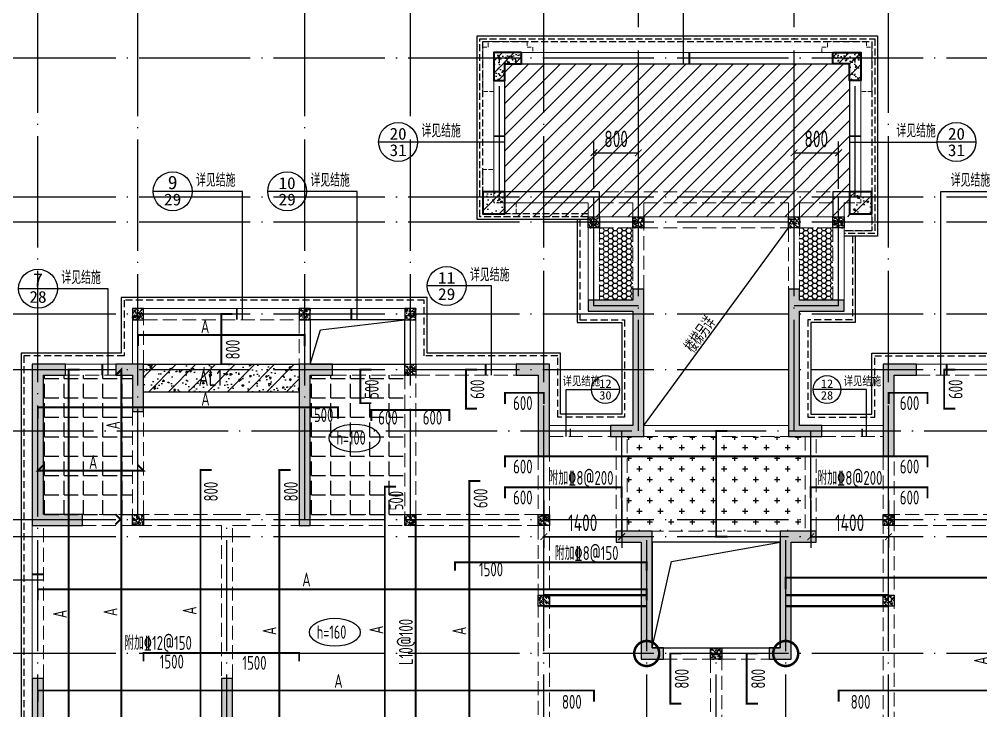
# Model space of a CAD drawing. Extents: x 826826 to 1642106, y -156213 to 399140.
# Drawn here: x 1285426 to 1302719, y 260697 to 273126 of the extents above; entities that cross this region are included whole.
import ezdxf
from ezdxf.enums import TextEntityAlignment as Align

# ---------------------------------------------------------------- set-up
doc = ezdxf.new("R2010")
doc.units = 0
doc.header["$LTSCALE"] = 1000
for name, pattern in [('__DASH', [0.35, 0.25, -0.1]), ('DASH', [0.35, 0.25, -0.1]), ('DOTE', [2.42, 2, -0.2, 0.02, -0.2]), ('HIDDEN', [0.375, 0.25, -0.125])]:
    doc.linetypes.add(name, pattern=pattern)
doc.layers.get('0').update_dxf_attribs({"linetype": 'CONTINUOUS'})
doc.layers.get('DEFPOINTS').update_dxf_attribs({"linetype": 'CONTINUOUS'})
doc.layers.add('+公共字体', color=7, linetype='CONTINUOUS', lineweight=20)
doc.layers.add('平面-看线', color=45, linetype='CONTINUOUS', lineweight=15)
for name, color, linetype in [('A-DOTE', 10, 'DOTE'), ('BEAM', 4, 'DASH'), ('DIM_IDEN', 67, 'CONTINUOUS'), ('PUB_TEXT', 2, 'CONTINUOUS'), ('ROOF', 183, 'CONTINUOUS'), ('S-B板填充', 251, 'CONTINUOUS'), ('S-B板标注', 3, 'CONTINUOUS'), ('S-B板配筋', 6, 'CONTINUOUS'), ('S-B板配筋号', 7, 'CONTINUOUS'), ('S-D洞口', 4, 'CONTINUOUS'), ('S-J基础底板标注', 3, 'CONTINUOUS'), ('S-L主梁线', 4, 'DASH'), ('S-Q墙填充', 252, 'CONTINUOUS'), ('S-Q墙实线', 6, 'CONTINUOUS'), ('S-Q墙标注', 3, 'CONTINUOUS'), ('S-Y一般标注', 3, 'CONTINUOUS'), ('S-Z柱填充', 252, 'CONTINUOUS'), ('S-Z柱实线', 6, 'CONTINUOUS'), ('S-板正筋', 2, 'CONTINUOUS'), ('S-构造柱', 212, 'CONTINUOUS'), ('TEXT', 2, 'CONTINUOUS'), ('水平筋标注', 7, 'CONTINUOUS'), ('看线', 251, 'CONTINUOUS')]:
    doc.layers.add(name, color=color, linetype=linetype)
doc.styles.add('_TCH_AXIS', font='COMPLEX', dxfattribs={"bigfont": 'GBCBIG'})
doc.styles.add('_TCH_LABEL', font='simhei.ttf')
doc.styles.add('TSSD_REIN', font='tssdeng.shx', dxfattribs={"width": 0.7, "height": 300, "bigfont": 'tssdchn.shx'})
doc.styles.add('结构文字', font='zstxt.shx', dxfattribs={"width": 0.7, "bigfont": 'zshz.shx'})
doc.dimstyles.new('STRUCK', dxfattribs={"dimtxt": 400, "dimasz": 121, "dimexe": 200, "dimexo": 150, "dimgap": 115, "dimtad": 1, "dimdec": 0, "dimdsep": 46, "dimtxsty": '结构文字', "dimblk": 'ARCHTICK', "dimcen": 400, "dimclrd": 3, "dimclre": 3, "dimclrt": 7, "dimadec": 0, "dimazin": 0, "dimtfac": 1, "dimtdec": 0, "dimtix": 1, "dimtmove": 2, "dimatfit": 3, "dimldrblk": '_DIMX', "dimfxl": 0, "dimtolj": 1, "dimtzin": 0, "dimarcsym": 0})
pattern_1 = [(0, (65678.815, -211040.24), (81.642857, 47.136514), [54.42857, -108.857143]), (120, (65678.815, -211040.24), (-81.642847, 47.136531), [54.42857, -108.857143]), (60, (65678.815, -211040.24), (1e-05, 94.273045), [-108.857143, 54.42857])]
pattern_2 = [(50, (-1460192.53, -24952.3), (358.63, -31.376), [37.5, -412.5]), (355, (-1460192.53, -24952.3), (-69.3757, 376.096), [30, -330]), (100.4514, (-1460162.64, -24954.93), (289.2547, 344.7198), [31.87, -350.571]), (46.1842, (-1460192.53, -24852.3), (533.6205, -82.7595), [56.25, -618.75]), (96.6356, (-1460148.06, -24859.2), (467.331, 487.059), [47.805, -525.856]), (351.1842, (-1460192.53, -24852.3), (467.331, 487.059), [45, -495]), (21, (-1460142.53, -24877.3), (298.4535, -201.3094), [37.5, -412.5]), (326, (-1460142.53, -24877.3), (121.6577, 362.575), [30, -330]), (71.4514, (-1460117.66, -24894.1), (420.1113, 161.2652), [31.87, -350.571]), (37.5, (-1460192.53, -24952.31), (6.0799, 166.4469), [0, -326, 0, -335, 0, -331.25]), (7.5, (-1460192.53, -24952.31), (131.5348, 197.2059), [0, -191, 0, -318.5, 0, -126.25]), (327.5, (-1460304.03, -24952.31), (266.9112, -11.27744), [0, -125, 0, -390, 0, -517.5]), (317.5, (-1460354.03, -24952.3), (291.593, 50.0525), [0, -162.5, 0, -259, 0, -367.5]), (45, (-1460192.53, -24952.3), (-176.7767, 176.7767), [])]

# ---------------------------------------------------------------- blocks, each defined once
blk = doc.blocks.new('20210801.08473688')
at = {"layer": 'A-DOTE'}
for p, q in [((4300, 3300), (4300, 19800)), ((6100, 10500), (6100, 19800)), ((9100, 10500), (9100, 19800)), ((11000, 10500), (11000, 19800)), ((13400, 3300), (13400, 19800)), ((15100, 12100), (15100, 19800)), ((17900, 12100), (17900, 19800)), ((19600, 3300), (19600, 19800)), ((54100, 18800), (3300, 18800)), ((12600, 16300), (12600, 18800)), ((19000, 16300), (19000, 18800)), ((54100, 16300), (3300, 16300)), ((14300, 14350), (14300, 16300)), ((18700, 14350), (18700, 16300)), ((54100, 15850), (3300, 15850)), ((54100, 14200), (3300, 14200)), ((15100, 14350), (14300, 14350)), ((18700, 14350), (17900, 14350)), ((54100, 13200), (3300, 13200)), ((3300, 12100), (54100, 12100)), ((14800, 10200), (14800, 12100)), ((18200, 10200), (18200, 12100)), ((54100, 10500), (3300, 10500)), ((7700, 3300), (7700, 10500)), ((54100, 10200), (3300, 10200)), ((15250, 3300), (15250, 10200)), ((17750, 3300), (17750, 10200)), ((54100, 8100), (3300, 8100)), ((16500, 3300), (16500, 8100))]:
    blk.add_line(p, q, dxfattribs=at)
blk = doc.blocks.new('20210801.20101804')
at = {"layer": 'S-B板填充', "linetype": 'ByBlock'}
h = blk.add_hatch(dxfattribs=at)
h.set_pattern_fill('HONEY', color=252, scale=17.142857, style=0)
h.set_pattern_definition(pattern_1)
edge = h.paths.add_edge_path()
edge.add_line((10000, 4150), (10003, 5450))
edge.add_line((10003, 5450), (10600, 5450))
edge.add_line((10600, 5450), (10600, 4350))
edge.add_line((10600, 4350), (10599, 4350))
edge.add_line((10599, 4350), (10599, 4150))
edge.add_line((10599, 4150), (10000, 4150))
h = blk.add_hatch(dxfattribs=at)
h.set_pattern_fill('HONEY', color=252, scale=17.142857, style=0)
h.set_pattern_definition(pattern_1)
edge = h.paths.add_edge_path()
edge.add_line((14198, 4150), (14199, 5450))
edge.add_line((14199, 5450), (13598, 5450))
edge.add_line((13598, 5450), (13598, 4350))
edge.add_line((13598, 4350), (13600, 4350))
edge.add_line((13600, 4350), (13600, 4150))
edge.add_line((13600, 4150), (14198, 4150))
at = {"layer": 'S-B板填充'}
h = blk.add_hatch(dxfattribs=at)
h.set_pattern_fill('ANGLE', color=252, scale=50, style=0)
h.set_pattern_definition([(0, (97733.95, -145443.86), (0, 349.25), [254, -95.25]), (90, (97733.95, -145443.86), (-349.25, 2e-14), [254, -95.25])])
edge = h.paths.add_edge_path()
edge.add_line((0, 300), (0, 2800))
edge.add_line((0, 2800), (1600, 2800))
edge.add_line((1600, 2800), (1600, 300))
edge.add_line((1600, 300), (0, 300))
h = blk.add_hatch(dxfattribs=at)
h.set_pattern_fill('ANGLE', color=252, scale=50, style=0)
h.set_pattern_definition([(0, (102533.95, -145443.86), (0, 349.25), [254, -95.25]), (90, (102533.95, -145443.86), (-349.25, 2e-14), [254, -95.25])])
edge = h.paths.add_edge_path()
edge.add_line((4800, 300), (4800, 2800))
edge.add_line((4800, 2800), (6500, 2800))
edge.add_line((6500, 2800), (6500, 300))
edge.add_line((6500, 300), (4900, 300))
h = blk.add_hatch(dxfattribs=at)
h.set_pattern_fill('CROSS', color=252, scale=30, style=0)
h.set_pattern_definition([(0, (97333.95, -146243.87), (190.5, 190.5), [95.25, -285.75]), (90, (97381.58, -146291.5), (-190.5, 190.5), [95.25, -285.75])])
h.paths.add_polyline_path([(10501, 1700), (13701, 1700), (13700, 0), (10500, 0)])
blk = doc.blocks.new('20210802.04393463')
at = {"layer": 'ROOF', "ltscale": 0.8}
for points in [[(10200, 12200), (8200, 12200), (8200, 15500), (15400, 15500), (15400, 11900), (14800, 11900)], [(10400, 12250), (10400, 12700), (8700, 12700), (8700, 15000), (14900, 15000), (14900, 12700), (14600, 12700), (14600, 12250)]]:
    blk.add_lwpolyline(points, dxfattribs=at)
at = {"layer": 'ROOF', "linetype": '__DASH', "ltscale": 0.5}
for points in [[(10200, 12250), (8250, 12250), (8250, 15450), (15350, 15450), (15350, 11950), (14800, 11950)], [(10200, 12300), (8300, 12300), (8300, 15400), (15300, 15400), (15300, 12000), (14800, 12000)]]:
    blk.add_lwpolyline(points, dxfattribs=at)
at = {"layer": '平面-看线', "linetype": 'DASH', "ltscale": 0.3}
for points in [[(10200, 12250), (10200, 12500), (8900, 12500), (8900, 12300), (8300, 12300), (8300, 13100), (8500, 13100), (8500, 14500), (8300, 14500), (8300, 15300), (8400, 15300), (8400, 15400), (8690, 15400), (8690, 15400), (8810, 15400), (8810, 15400), (9100, 15400), (9100, 15300), (9200, 15300), (9200, 15200), (14400, 15200), (14400, 15300), (14500, 15300), (14500, 15400), (14790, 15400), (14790, 15400), (14910, 15400), (14910, 15400), (15200, 15400), (15200, 15300), (15300, 15300), (15300, 14500), (15100, 14500), (15100, 12700), (15300, 12700), (15300, 12000), (14800, 12000)], [(10200, 12250), (10200, 12500), (8500, 12500), (8500, 15200), (15100, 15200), (15100, 12500), (14800, 12500), (14800, 12250)]]:
    blk.add_lwpolyline(points, dxfattribs=at)
at = {"layer": '看线', "color": 201}
for points in [[(10000, 12200), (10000, 10350), (10800, 10350), (10800, 8700), (9700, 8700), (9700, 9800), (7300, 9800), (7300, 10800), (1800, 10800), (1800, 9800), (0, 9800), (0, 1500), (2800, 1500)], [(15000, 11900), (15000, 10350), (14200, 10350), (14200, 8700), (15300, 8700), (15300, 9800), (17700, 9800), (17700, 10800), (23200, 10800), (23200, 10800), (24700, 10800)]]:
    blk.add_lwpolyline(points, dxfattribs=at)
at = {"layer": '看线', "color": 201, "linetype": 'HIDDEN', "ltscale": 0.5}
for points in [[(10050, 12200), (10050, 10400), (10850, 10400), (10850, 8650), (9650, 8650), (9650, 9750), (7250, 9750), (7250, 10750), (1850, 10750), (1850, 9750), (50, 9750), (50, 1550), (2800, 1550)], [(14950, 11900), (14950, 10400), (14150, 10400), (14150, 8650), (15350, 8650), (15350, 9750), (17750, 9750), (17750, 10750), (23150, 10750), (23150, 10750), (24700, 10750)]]:
    blk.add_lwpolyline(points, dxfattribs=at)
blk = doc.blocks.new('20210802.12031371')
at = {"layer": 'S-板正筋', "color": 5, "linetype": 'DASH', "const_width": 42.9}
for points in [[(7293, 3150), (9143, 3150)], [(13493, 3150), (11643, 3150)], [(7293, 2950), (9143, 2950)], [(13493, 2950), (11643, 2950)]]:
    blk.add_lwpolyline(points, dxfattribs=at)
blk = doc.blocks.new('20210804.01062365')
at = {"layer": '+公共字体', "color": 2, "const_width": 45}
for points in [[(-1461449, -65116, 1), (-1461449, -64666, 1), (-1461449, -65116, -1)], [(-1458949, -65116, 1), (-1458949, -64666, 1), (-1458949, -65116, -1)]]:
    blk.add_lwpolyline(points, format="xyb", dxfattribs=at)
blk = doc.blocks.new('20210805.12141193')
at = {"layer": 'DIM_IDEN'}
for p, q in [((13926, 16505), (13926, 17845)), ((9145, 15098), (8445, 15098)), ((9990, 15098), (9145, 15098)), ((10716, 15098), (9990, 15098)), ((16916, 15098), (17642, 15098)), ((17642, 15098), (18487, 15098)), ((19187, 15098), (18487, 15098)), ((5090, 14211), (4390, 14211)), ((5999, 14211), (5090, 14211)), ((5999, 11905), (5999, 14211)), ((7149, 14211), (6449, 14211)), ((8058, 14211), (7149, 14211)), ((8058, 11905), (8058, 14211)), ((18555, 14211), (19464, 14211)), ((18555, 10905), (18555, 14211)), ((2669, 12461), (1969, 12461)), ((3578, 12461), (2669, 12461)), ((3578, 10905), (3578, 12461)), ((10018, 12511), (9318, 12511)), ((10477, 12511), (10018, 12511)), ((10477, 10905), (10477, 12511)), ((11816, 10649), (12274, 10649)), ((11816, 9805), (11816, 10649)), ((12774, 10649), (12274, 10649)), ((16758, 10649), (16258, 10649)), ((17216, 10649), (16758, 10649)), ((17216, 9805), (17216, 10649)), ((2416, 7223), (1850, 7223))]:
    blk.add_line(p, q, dxfattribs=at)
for points, const_width in [([(14031, 16505), (14031, 16705)], 35), ([(10716, 15203), (10516, 15203)], 35), ([(16916, 15203), (17116, 15203)], 35), ([(5894, 11905), (5894, 12105)], 35), ([(7953, 11905), (7953, 12105)], 35), ([(3473, 10905), (3473, 11105)], 35), ([(10372, 10905), (10372, 11105)], 35), ([(18660, 10905), (18660, 11105)], 35), ([(11891, 9805), (11891, 9947)], 25), ([(17141, 9805), (17141, 9947)], 25), ([(2416, 7328), (2216, 7328)], 35)]:
    blk.add_lwpolyline(points, dxfattribs=dict(at, const_width=const_width))
for centre, radius in [((8795, 15098), 350), ((18837, 15098), 350), ((4740, 14211), 350), ((6799, 14211), 350), ((2319, 12461), 350), ((9668, 12511), 350), ((12524, 10649), 250), ((16508, 10649), 250)]:
    blk.add_circle(centre, radius, dxfattribs=at)
at = {"layer": 'PUB_TEXT', "style": '_TCH_AXIS'}
for height, p in [(236.3, (9215, 15182)), (236.3, (17757, 15182)), (236.3, (5160, 14295)), (236.3, (7219, 14295)), (236.3, (18734, 14295)), (236.3, (2739, 12545)), (236.3, (10088, 12595)), (168.8, (11752, 10709)), (168.8, (16808, 10709))]:
    blk.add_text('详见结施', height=height, dxfattribs=at).set_placement(p)
at = {"layer": 'PUB_TEXT', "style": '_TCH_LABEL'}
for s, height, width, p, p2 in [('20', 213.8, 0.988889, (8643, 15139), (8947, 15139)), ('20', 213.8, 0.988889, (18685, 15139), (18989, 15139)), ('31', 212.3, 1.011364, (8641, 14845), (8950, 14845)), ('31', 212.3, 1.011364, (18682, 14845), (18991, 14845)), ('9', 242, 1.011364, (4652, 14250), (4828, 14250)), ('10', 213.8, 0.988889, (6647, 14252), (6951, 14252)), ('29', 211.6, 1.022989, (4584, 13959), (4895, 13959)), ('29', 211.6, 1.022989, (6644, 13959), (6955, 13959)), ('7', 241, 1.053254, (2228, 12500), (2410, 12500)), ('11', 210.8, 1.034884, (9511, 12552), (9825, 12552)), ('29', 211.6, 1.022989, (9512, 12259), (9824, 12259)), ('28', 212.3, 1.011364, (2164, 12208), (2473, 12208)), ('12', 151.1, 1.022989, (12412, 10679), (12635, 10679)), ('12', 151.1, 1.022989, (16397, 10679), (16619, 10679)), ('30', 151.4, 1.017143, (12413, 10469), (12634, 10469)), ('28', 151.4, 1.017143, (16398, 10469), (16619, 10469))]:
    blk.add_text(s, height=height, dxfattribs=dict(at, width=width)).set_placement(p, p2, align=Align.FIT)
blk = doc.blocks.new('20210810.05000656')
at = {"layer": 'S-Q墙填充'}
h = blk.add_hatch(color=252, dxfattribs=at)
h.dxf.hatch_style = 1
h.paths.add_polyline_path([(-1457490, -52983), (-1458288, -52983), (-1458288, -53183), (-1457490, -53183), (-1457490, -55233), (-1457688, -55233), (-1457890, -55233), (-1457890, -55433), (-1457688, -55433), (-1457290, -55433), (-1457290, -53083), (-1457290, -52783), (-1457490, -52783)])
h = blk.add_hatch(color=252, dxfattribs=at)
h.dxf.hatch_style = 1
h.paths.add_polyline_path([(-1454488, -52983), (-1454488, -52783), (-1454688, -52783), (-1454688, -53083), (-1454688, -55433), (-1454288, -55433), (-1454088, -55433), (-1454088, -55233), (-1454288, -55233), (-1454488, -55233), (-1454488, -53183), (-1453688, -53183), (-1453688, -52983)])
h = blk.add_hatch(color=252, dxfattribs=at)
h.dxf.hatch_style = 1
h.paths.add_polyline_path([(-1468288, -57033), (-1467388, -57033), (-1467388, -56833), (-1468088, -56833), (-1468088, -54333), (-1467688, -54333), (-1467688, -54133), (-1468288, -54133)])
h = blk.add_hatch(color=252, dxfattribs=at)
h.dxf.hatch_style = 1
h.paths.add_polyline_path([(-1466488, -54333), (-1466488, -54983), (-1466288, -54983), (-1466288, -54133), (-1466788, -54133), (-1466788, -54333)])
h = blk.add_hatch(color=252, dxfattribs=at)
h.dxf.hatch_style = 1
h.paths.add_polyline_path([(-1463288, -57033), (-1463288, -54333), (-1462888, -54333), (-1462888, -54133), (-1463488, -54133), (-1463488, -57033)])
h = blk.add_hatch(color=252, dxfattribs=at)
h.dxf.hatch_style = 1
h.paths.add_polyline_path([(-1458988, -54133), (-1459588, -54133), (-1459588, -54333), (-1459188, -54333), (-1459188, -55333), (-1459188, -55783), (-1458988, -55783), (-1458988, -55333)])
h = blk.add_hatch(color=252, dxfattribs=at)
h.dxf.hatch_style = 1
h.paths.add_polyline_path([(-1452988, -55333), (-1452988, -55783), (-1452788, -55783), (-1452788, -55333), (-1452788, -54333), (-1452388, -54333), (-1452388, -54133), (-1452988, -54133)])
h = blk.add_hatch(color=252, dxfattribs=at)
h.dxf.hatch_style = 1
h.paths.add_polyline_path([(-1457788, -57333), (-1457338, -57333), (-1457338, -59433), (-1456938, -59433), (-1456938, -59233), (-1457138, -59233), (-1457138, -57133), (-1457788, -57133)])
h = blk.add_hatch(color=252, dxfattribs=at)
h.dxf.hatch_style = 1
h.paths.add_polyline_path([(-1454838, -59233), (-1455038, -59233), (-1455038, -59433), (-1454638, -59433), (-1454638, -57333), (-1454188, -57333), (-1454188, -57133), (-1454838, -57133)])
h = blk.add_hatch(color=252, dxfattribs=at)
h.dxf.hatch_style = 1
h.paths.add_polyline_path([(-1468088, -61433), (-1468088, -59783), (-1468288, -59783), (-1468288, -61433)])
h = blk.add_hatch(color=252, dxfattribs=at)
h.dxf.hatch_style = 1
h.paths.add_polyline_path([(-1464688, -59783), (-1464888, -59783), (-1464888, -59783), (-1464888, -61233), (-1465538, -61233), (-1465638, -61233), (-1465638, -61433), (-1465638, -61433), (-1465538, -61433), (-1464688, -61433)])
at = {"layer": 'S-Z柱填充'}
h = blk.add_hatch(dxfattribs=at)
h.set_pattern_fill('ARMORED', color=256, scale=30, style=0)
h.set_pattern_definition([(50, (-1482765.21, -204418.78), (215.17805, -18.82564), [22.5, -247.5]), (355, (-1482765.21, -204418.78), (-41.6254, 225.65764), [18, -198]), (100.4514, (-1482747.28, -204420.34), (173.55281, 206.83186), [19.12206, -210.34263]), (46.1842, (-1482765.21, -204358.78), (320.1723, -49.6557), [33.75, -371.25]), (96.6356, (-1482738.53, -204362.9), (280.3988, 292.23536), [28.6831, -315.5139]), (351.1842, (-1482765.2, -204358.78), (280.3986, 292.2356), [27, -297]), (21, (-1482735.21, -204373.78), (179.07212, -120.78567), [22.5, -247.5]), (326, (-1482735.21, -204373.78), (72.9946, 217.545), [18, -198]), (71.4514, (-1482720.3, -204383.84), (252.0668, 96.75915), [19.12206, -210.34263]), (37.5, (-1482765.214, -204418.776), (3.647957, 99.868156), [0, -195.6, 0, -201, 0, -198.75]), (7.5, (-1482765.21, -204418.78), (78.92086, 118.32351), [0, -114.6, 0, -191.1, 0, -75.75]), (327.5, (-1482832.114, -204418.78), (160.14673, -6.76646), [0, -75, 0, -234, 0, -310.5]), (317.5, (-1482862.11, -204418.78), (174.95585, 30.0315), [0, -97.5, 0, -155.4, 0, -220.5]), (45, (-1482765.21, -204418.78), (-106.06602, 106.06602), [])])
h.paths.add_polyline_path([(-1459488, -48533), (-1459988, -48533), (-1459988, -49033), (-1459788, -49033), (-1459788, -48733), (-1459488, -48733)])
h = blk.add_hatch(dxfattribs=at)
h.set_pattern_fill('ARMORED', color=256, scale=30, style=0)
h.set_pattern_definition([(50, (-1484165.2, -204418.78), (215.17805, -18.82564), [22.5, -247.5]), (355, (-1484165.2, -204418.78), (-41.6254, 225.65764), [18, -198]), (100.4514, (-1484147.27, -204420.34), (173.55281, 206.83186), [19.12206, -210.34263]), (46.1842, (-1484165.2, -204358.78), (320.1723, -49.6557), [33.75, -371.25]), (96.6356, (-1484138.52, -204362.9), (280.3988, 292.23536), [28.6831, -315.5139]), (351.1842, (-1484165.2, -204358.78), (280.3986, 292.2356), [27, -297]), (21, (-1484135.2, -204373.78), (179.07212, -120.78567), [22.5, -247.5]), (326, (-1484135.2, -204373.78), (72.9946, 217.545), [18, -198]), (71.4514, (-1484120.28, -204383.84), (252.0668, 96.75915), [19.12206, -210.34263]), (37.5, (-1484165.2, -204418.776), (3.647957, 99.868156), [0, -195.6, 0, -201, 0, -198.75]), (7.5, (-1484165.2, -204418.78), (78.92086, 118.32351), [0, -114.6, 0, -191.1, 0, -75.75]), (327.5, (-1484232.1, -204418.776), (160.14673, -6.76646), [0, -75, 0, -234, 0, -310.5]), (317.5, (-1484262.1, -204418.78), (174.95585, 30.0315), [0, -97.5, 0, -155.4, 0, -220.5]), (45, (-1484165.2, -204418.78), (-106.06602, 106.06602), [])])
h.paths.add_polyline_path([(-1453888, -48533), (-1453388, -48533), (-1453388, -49033), (-1453588, -49033), (-1453588, -48733), (-1453888, -48733)])
h = blk.add_hatch(dxfattribs=at)
h.set_pattern_fill('ARMORED', color=256, scale=50, style=0)
h.set_pattern_definition(pattern_2)
h.paths.add_polyline_path([(-1459788, -51033), (-1460188, -51033), (-1460188, -51433), (-1459788, -51433)])
h = blk.add_hatch(dxfattribs=at)
h.set_pattern_fill('ARMORED', color=256, scale=50, style=0)
h.set_pattern_definition(pattern_2)
h.paths.add_polyline_path([(-1453188, -51033), (-1453588, -51033), (-1453588, -51433), (-1453188, -51433)])
at = {"layer": 'S-L主梁线', "linetype": 'ByBlock', "lineweight": 18}
for p, q in [((-1453888, -48533), (-1459488, -48533)), ((-1459988, -49033), (-1459988, -51033)), ((-1453388, -51033), (-1453388, -49033)), ((-1459788, -51233), (-1458288, -51233)), ((-1458288, -51233), (-1458288, -52983)), ((-1453688, -52983), (-1453688, -51233)), ((-1457488, -51483), (-1458088, -51483)), ((-1454688, -51483), (-1457288, -51483)), ((-1453888, -51483), (-1454488, -51483)), ((-1463388, -53133), (-1466488, -53133)), ((-1466488, -53133), (-1466488, -54133)), ((-1461388, -53133), (-1463388, -53133)), ((-1461388, -54133), (-1461388, -53133)), ((-1466788, -54133), (-1467688, -54133)), ((-1459588, -54133), (-1461388, -54133)), ((-1450588, -54133), (-1452388, -54133)), ((-1457890, -55233), (-1458988, -55233)), ((-1454688, -55233), (-1457290, -55233)), ((-1452988, -55233), (-1454088, -55233)), ((-1468288, -57033), (-1468288, -59783)), ((-1457138, -57333), (-1454838, -57333)), ((-1455988, -59233), (-1456938, -59233)), ((-1455038, -59233), (-1455988, -59233))]:
    blk.add_line(p, q, dxfattribs=at)
at = {"layer": 'S-L主梁线', "linetype": 'DASH', "lineweight": 18}
for p, q in [((-1459488, -48733), (-1453888, -48733)), ((-1459788, -51033), (-1459788, -49033)), ((-1453588, -49033), (-1453588, -51033)), ((-1458188, -51033), (-1459788, -51033)), ((-1457388, -51033), (-1458188, -51033)), ((-1454588, -51033), (-1457388, -51033)), ((-1453588, -51033), (-1454588, -51033)), ((-1458088, -51483), (-1458088, -51233)), ((-1458088, -51233), (-1457488, -51233)), ((-1457488, -51233), (-1457488, -51483)), ((-1457288, -51483), (-1457288, -51233)), ((-1457288, -51233), (-1454688, -51233)), ((-1454688, -51233), (-1454688, -51483)), ((-1454488, -51483), (-1454488, -51233)), ((-1454488, -51233), (-1453888, -51233)), ((-1453888, -51233), (-1453888, -51483)), ((-1458088, -52983), (-1458088, -51683)), ((-1458088, -51683), (-1457488, -51683)), ((-1457489, -51683), (-1457490, -52883)), ((-1457290, -52783), (-1457290, -51683)), ((-1457288, -51683), (-1454688, -51683)), ((-1454688, -51683), (-1454688, -52783)), ((-1454488, -52883), (-1454488, -51683)), ((-1454488, -51683), (-1453888, -51683)), ((-1453888, -51683), (-1453888, -52983)), ((-1466288, -53333), (-1463488, -53333)), ((-1466288, -54133), (-1466288, -53333)), ((-1463488, -53333), (-1463488, -54133)), ((-1463288, -54133), (-1463288, -53333)), ((-1463288, -53333), (-1461588, -53333)), ((-1461588, -53333), (-1461588, -54133)), ((-1461588, -54133), (-1462888, -54133)), ((-1467688, -54333), (-1466788, -54333)), ((-1462888, -54333), (-1461588, -54333)), ((-1461588, -54333), (-1461588, -56833)), ((-1461388, -54333), (-1459588, -54333)), ((-1461388, -56833), (-1461388, -54333)), ((-1452388, -54333), (-1450588, -54333)), ((-1466488, -54983), (-1466488, -56833)), ((-1466288, -56833), (-1466288, -54983)), ((-1458988, -55433), (-1457890, -55433)), ((-1457788, -55433), (-1457788, -57133)), ((-1457588, -57133), (-1457588, -55433)), ((-1457290, -55433), (-1454688, -55433)), ((-1454388, -55433), (-1454388, -57133)), ((-1454188, -57133), (-1454188, -55433)), ((-1454088, -55433), (-1452988, -55433)), ((-1459188, -55783), (-1459188, -56833)), ((-1458988, -56933), (-1458988, -55783)), ((-1452988, -55783), (-1452988, -56933)), ((-1452788, -56833), (-1452788, -55783)), ((-1466488, -56833), (-1467388, -56833)), ((-1464788, -56833), (-1466288, -56833)), ((-1463488, -56833), (-1464788, -56833)), ((-1461588, -56833), (-1463288, -56833)), ((-1459188, -56833), (-1461388, -56833)), ((-1450588, -56833), (-1452788, -56833)), ((-1468088, -59783), (-1468088, -57033)), ((-1467388, -57033), (-1466388, -57033)), ((-1466388, -57033), (-1464888, -57033)), ((-1464888, -57033), (-1464888, -59783)), ((-1464688, -59783), (-1464688, -57033)), ((-1464688, -57033), (-1463488, -57033)), ((-1463288, -57033), (-1461488, -57033)), ((-1461488, -57033), (-1459188, -57033)), ((-1459188, -57033), (-1459188, -60983)), ((-1458988, -60983), (-1458988, -56933)), ((-1452988, -56933), (-1452988, -60983)), ((-1452788, -60983), (-1452788, -57033)), ((-1452788, -57033), (-1450488, -57033)), ((-1454838, -57133), (-1457138, -57133)), ((-1456938, -59433), (-1456088, -59433)), ((-1456088, -59433), (-1456088, -62433)), ((-1455888, -62433), (-1455888, -59433)), ((-1455888, -59433), (-1455038, -59433))]:
    blk.add_line(p, q, dxfattribs=at)
blk.add_lwpolyline([(-1453688, -51233), (-1453588, -51233)], dxfattribs=at)
at = {"layer": 'S-Q墙实线'}
for points in [[(-1457490, -52983), (-1458288, -52983), (-1458288, -53183), (-1457490, -53183), (-1457490, -55233), (-1457688, -55233), (-1457890, -55233), (-1457890, -55433), (-1457688, -55433), (-1457290, -55433), (-1457290, -53083), (-1457290, -52783), (-1457490, -52783), (-1457490, -52983)], [(-1454488, -52983), (-1454488, -52783), (-1454688, -52783), (-1454688, -53083), (-1454688, -55433), (-1454288, -55433), (-1454088, -55433), (-1454088, -55233), (-1454288, -55233), (-1454488, -55233), (-1454488, -53183), (-1453688, -53183), (-1453688, -52983), (-1454488, -52983)], [(-1466488, -54333), (-1466488, -54983), (-1466288, -54983), (-1466288, -54133), (-1466788, -54133), (-1466788, -54333), (-1466488, -54333)], [(-1454838, -59233), (-1455038, -59233), (-1455038, -59433), (-1454638, -59433), (-1454638, -57333), (-1454188, -57333), (-1454188, -57133), (-1454838, -57133), (-1454838, -59233)]]:
    blk.add_lwpolyline(points, dxfattribs=at)
for points in [[(-1468288, -57033), (-1467388, -57033), (-1467388, -56833), (-1468088, -56833), (-1468088, -54333), (-1467688, -54333), (-1467688, -54133), (-1468288, -54133)], [(-1463288, -57033), (-1463288, -54333), (-1462888, -54333), (-1462888, -54133), (-1463488, -54133), (-1463488, -57033)], [(-1458988, -54133), (-1459588, -54133), (-1459588, -54333), (-1459188, -54333), (-1459188, -55333), (-1459188, -55783), (-1458988, -55783), (-1458988, -55333)], [(-1452988, -55333), (-1452988, -55783), (-1452788, -55783), (-1452788, -55333), (-1452788, -54333), (-1452388, -54333), (-1452388, -54133), (-1452988, -54133)], [(-1457788, -57333), (-1457338, -57333), (-1457338, -59433), (-1456938, -59433), (-1456938, -59233), (-1457138, -59233), (-1457138, -57133), (-1457788, -57133)], [(-1468088, -61433), (-1468088, -59783), (-1468288, -59783), (-1468288, -61433)], [(-1465638, -61433), (-1464688, -61433), (-1464688, -59783), (-1464888, -59783), (-1464888, -61233), (-1465638, -61233), (-1465638, -61233), (-1465638, -61433)]]:
    blk.add_lwpolyline(points, close=True, dxfattribs=at)
at = {"layer": 'S-Z柱实线', "lineweight": 35}
for points in [[(-1459488, -48533), (-1459988, -48533), (-1459988, -49033), (-1459788, -49033), (-1459788, -48733), (-1459488, -48733), (-1459488, -48533)], [(-1459488, -48533), (-1459988, -48533), (-1459988, -49033), (-1459788, -49033), (-1459788, -48733), (-1459488, -48733), (-1459488, -48533)], [(-1453888, -48533), (-1453388, -48533), (-1453388, -49033), (-1453588, -49033), (-1453588, -48733), (-1453888, -48733), (-1453888, -48533)], [(-1453888, -48533), (-1453388, -48533), (-1453388, -49033), (-1453588, -49033), (-1453588, -48733), (-1453888, -48733), (-1453888, -48533)]]:
    blk.add_lwpolyline(points, dxfattribs=at)
for points in [[(-1459788, -51033), (-1460188, -51033), (-1460188, -51433), (-1459788, -51433)], [(-1453188, -51033), (-1453588, -51033), (-1453588, -51433), (-1453188, -51433)]]:
    blk.add_lwpolyline(points, close=True, dxfattribs=at)
blk = doc.blocks.new('20210730.02141516')
at = {"layer": 'S-构造柱'}
h = blk.add_hatch(dxfattribs=at)
h.set_pattern_fill('ARMORED', color=256, scale=15, angle=-90, style=0)
h.set_pattern_definition([(320, (-154189.41, 3278673.45), (-9.4128202, -107.5890274), [11.25, -123.75]), (265, (-154189.41, 3278673.45), (112.82882, 20.8127), [9, -99]), (10.4514, (-154190.19, 3278664.49), (103.4159313, -86.7764073), [9.5610285, -105.1713168]), (316.1842, (-154159.41, 3278673.45), (-24.827852, -160.0861573), [16.875, -185.625]), (6.6356, (-154161.48, 3278660.11), (146.117681, -140.199406), [14.341543, -157.75695]), (261.1842, (-154159.41, 3278673.45), (146.11779, -140.199292), [13.5, -148.5]), (291, (-154166.91, 3278658.45), (-60.3928336, -89.5360578), [11.25, -123.75]), (236, (-154166.91, 3278658.45), (108.7725068, -36.4972998), [9, -99]), (341.4514, (-154171.94, 3278650.99), (48.3795745, -126.0333943), [9.5610285, -105.1713168]), (307.5, (-154189.41, 3278673.454), (49.93407807, -1.8239783), [0, -97.8, 0, -100.5, 0, -99.375]), (277.5, (-154189.41, 3278673.454), (59.1617568, -39.4604306), [0, -57.3, 0, -95.55, 0, -37.875]), (237.5, (-154189.41, 3278706.904), (-3.38323076, -80.07336543), [0, -37.5, 0, -117, 0, -155.25]), (227.5, (-154189.41, 3278721.904), (15.0157473, -87.4779254), [0, -48.75, 0, -77.7, 0, -110.25]), (315, (-154189.41, 3278673.454), (53.0330086, 53.0330086), [])])
h.paths.add_polyline_path([(200, 200), (200, 0), (0, 0), (0, 200)])
blk.add_lwpolyline([(200, 200), (200, 0), (0, 0), (0, 200)], close=True, dxfattribs=at)
blk = doc.blocks.new('_ArchTick')
at = {"color": 0, "linetype": 'ByBlock', "const_width": 0.15}
blk.add_lwpolyline([(-0.5, -0.5), (0.5, 0.5)], dxfattribs=at)
blk = doc.blocks.new('*D2648')
at = {"layer": 'DEFPOINTS', "color": 0}
for p in [(1296561, 270726), (1295761, 269926), (1296561, 269926)]:
    blk.add_point(p, dxfattribs=at)
at = {"layer": 'S-Q墙标注', "color": 3, "lineweight": -2}
for p, q in [((1295761, 270076), (1295761, 270926)), ((1296561, 270076), (1296561, 270926)), ((1295761, 270726), (1296561, 270726))]:
    blk.add_line(p, q, dxfattribs=at)
at = {"layer": 'S-Q墙标注', "color": 3, "lineweight": -2, "xscale": 121, "yscale": 121, "zscale": 121, "rotation": 180}
blk.add_blockref('_ArchTick', (1295761, 270726), dxfattribs=at)
at = {"layer": 'S-Q墙标注', "color": 3, "lineweight": -2, "xscale": 121, "yscale": 121, "zscale": 121}
blk.add_blockref('_ArchTick', (1296561, 270726), dxfattribs=at)
at = {"layer": 'S-Q墙标注', "color": 7, "insert": (1296161, 270976), "char_height": 300, "attachment_point": 5, "style": 'TSSD_REIN'}
blk.add_mtext('\\A1;800', dxfattribs=at)
blk = doc.blocks.new('_DIMX')
blk.add_line((-150, 0), (150, 0))
at = {"const_width": 50}
blk.add_lwpolyline([(-70, -70), (70, 70)], dxfattribs=at)
blk = doc.blocks.new('*D2649')
at = {"layer": 'DEFPOINTS', "color": 0}
for p in [(1300161, 270726), (1299361, 269926), (1300161, 269926)]:
    blk.add_point(p, dxfattribs=at)
at = {"layer": 'S-Q墙标注', "color": 3, "lineweight": -2}
for p, q in [((1299361, 270076), (1299361, 270926)), ((1300161, 270076), (1300161, 270926)), ((1299361, 270726), (1300161, 270726))]:
    blk.add_line(p, q, dxfattribs=at)
at = {"layer": 'S-Q墙标注', "color": 3, "lineweight": -2, "xscale": 121, "yscale": 121, "zscale": 121, "rotation": 180}
blk.add_blockref('_ArchTick', (1299361, 270726), dxfattribs=at)
at = {"layer": 'S-Q墙标注', "color": 3, "lineweight": -2, "xscale": 121, "yscale": 121, "zscale": 121}
blk.add_blockref('_ArchTick', (1300161, 270726), dxfattribs=at)
at = {"layer": 'S-Q墙标注', "color": 7, "insert": (1299761, 270976), "char_height": 300, "attachment_point": 5, "style": 'TSSD_REIN'}
blk.add_mtext('\\A1;800', dxfattribs=at)
blk = doc.blocks.new('*D2654')
at = {"layer": 'DEFPOINTS', "color": 0}
for p in [(1294861, 264626), (1296261, 264626), (1296261, 263826)]:
    blk.add_point(p, dxfattribs=at)
at = {"layer": 'S-Q墙标注', "color": 3, "lineweight": -2}
for p, q in [((1294861, 264476), (1294861, 263626)), ((1296261, 264476), (1296261, 263626)), ((1294861, 263826), (1296261, 263826))]:
    blk.add_line(p, q, dxfattribs=at)
at = {"layer": 'S-Q墙标注', "color": 3, "lineweight": -2, "xscale": 121, "yscale": 121, "zscale": 121, "rotation": 180}
blk.add_blockref('_ArchTick', (1294861, 263826), dxfattribs=at)
at = {"layer": 'S-Q墙标注', "color": 3, "lineweight": -2, "xscale": 121, "yscale": 121, "zscale": 121}
blk.add_blockref('_ArchTick', (1296261, 263826), dxfattribs=at)
at = {"layer": 'S-Q墙标注', "color": 7, "insert": (1295561, 264076), "char_height": 300, "attachment_point": 5, "style": 'TSSD_REIN'}
blk.add_mtext('\\A1;1400', dxfattribs=at)
blk = doc.blocks.new('*D2655')
at = {"layer": 'DEFPOINTS', "color": 0}
for p in [(1299661, 264626), (1301061, 264626), (1301061, 263826)]:
    blk.add_point(p, dxfattribs=at)
at = {"layer": 'S-Q墙标注', "color": 3, "lineweight": -2}
for p, q in [((1299661, 264476), (1299661, 263626)), ((1301061, 264476), (1301061, 263626)), ((1299661, 263826), (1301061, 263826))]:
    blk.add_line(p, q, dxfattribs=at)
at = {"layer": 'S-Q墙标注', "color": 3, "lineweight": -2, "xscale": 121, "yscale": 121, "zscale": 121, "rotation": 180}
blk.add_blockref('_ArchTick', (1299661, 263826), dxfattribs=at)
at = {"layer": 'S-Q墙标注', "color": 3, "lineweight": -2, "xscale": 121, "yscale": 121, "zscale": 121}
blk.add_blockref('_ArchTick', (1301061, 263826), dxfattribs=at)
at = {"layer": 'S-Q墙标注', "color": 7, "insert": (1300361, 264076), "char_height": 300, "attachment_point": 5, "style": 'TSSD_REIN'}
blk.add_mtext('\\A1;1400', dxfattribs=at)

msp = doc.modelspace()

# ---------------------------------------------------------------- hatches: boundary and pattern name
at = {"layer": 'BEAM', "linetype": 'ByBlock'}
h = msp.add_hatch(dxfattribs=at)
h.set_pattern_fill('ARMORED', color=252, scale=50, angle=180, style=0)
h.set_pattern_definition([(230, (1069889.87, 2180847.62), (-358.63009, 31.376067), [37.5, -412.5]), (175, (1069889.87, 2180847.62), (69.37567, -376.09607), [30, -330]), (280.4514, (1069860, 2180850.24), (-289.25469, -344.71977), [31.870095, -350.571056]), (226.1842, (1069889.87, 2180747.62), (-533.62052, 82.75951), [56.25, -618.75]), (276.6356, (1069845.4, 2180754.5), (-467.33135, -487.05894), [47.80514, -525.8565]), (171.1842, (1069889.9, 2180747.6), (-467.33097, -487.0593), [45, -495]), (201, (1069839.87, 2180772.62), (-298.453526, 201.309445), [37.5, -412.5]), (146, (1069839.87, 2180772.62), (-121.657666, -362.57502), [30, -330]), (251.4514, (1069815, 2180789.4), (-420.111314, -161.26525), [31.870095, -350.571056]), (217.5, (1069889.87, 2180847.62), (-6.079928, -166.446927), [0, -326, 0, -335, 0, -331.25]), (187.5, (1069889.87, 2180847.62), (-131.534769, -197.205856), [0, -191, 0, -318.5, 0, -126.25]), (147.5, (1070001.37, 2180847.62), (-266.911218, 11.277436), [0, -125, 0, -390, 0, -517.5]), (137.5, (1070051.37, 2180847.62), (-291.593085, -50.05249), [0, -162.5, 0, -259, 0, -367.5]), (225, (1069889.87, 2180847.62), (176.776695, -176.776695), [])])
h.paths.add_polyline_path([(1290461, 266426.32), (1287661, 266426.32), (1287661, 266926.32), (1290461, 266926.32)])
at = {"layer": 'S-B板填充'}
h = msp.add_hatch(dxfattribs=at)
h.set_pattern_fill('METAL', color=256, scale=50, style=0)
h.set_pattern_definition([(45, (1383194.94, 117682.46), (-141.42136, 141.42136), [])])
edge = h.paths.add_edge_path()
edge.add_line((1294164.86, 269576.26), (1300360.99, 269576.39))
edge.add_line((1300360.99, 269576.32), (1300360.99, 270226.33))
edge.add_line((1300360.99, 270226.33), (1300361, 270226.32))
edge.add_line((1300361, 270226.32), (1300361, 272326.33))
edge.add_line((1300361, 272326.33), (1294161.01, 272326.33))
edge.add_line((1294161.01, 272326.33), (1294161, 270226.33))
edge.add_line((1294161, 270226.33), (1294161.02, 270226.33))
edge.add_line((1294161.02, 270226.33), (1294160.99, 269576.26))

# ---------------------------------------------------------------- linework, layer by layer
at = {"layer": 'BEAM', "linetype": 'ByBlock'}
msp.add_lwpolyline([(1290461, 266426.32), (1287661, 266426.32), (1287661, 266926.32), (1290461, 266926.32)], close=True, dxfattribs=at)
at = {"layer": 'S-B板标注'}
for centre in [(1291455.47, 265598.11), (1291101.18, 262109.07)]:
    msp.add_ellipse(centre, major_axis=(-457.33, 0), ratio=0.54724159, dxfattribs=at)
at = {"layer": 'S-B板配筋', "lineweight": 35, "const_width": 35}
for points in [[(1289261.01, 266926.54), (1289061.01, 266926.54), (1289061.01, 267826.54), (1289261.01, 267826.54)], [(1287561, 267251.73), (1287561, 267451.73), (1290560.99, 267451.75), (1290560.99, 267251.75)], [(1286513.6, 259726.32), (1286313.6, 259726.32), (1286313.6, 266826.32), (1286513.6, 266826.32)], [(1287155.01, 264232.39), (1287261.08, 264126.32), (1287261.08, 266826.32), (1287155.01, 266720.26)], [(1291761.01, 266226.32), (1291561.01, 266226.32), (1291561.01, 266826.32), (1291761.01, 266826.32)], [(1293661, 266126.32), (1293461, 266126.32), (1293461, 266826.32), (1293661, 266826.32)], [(1302261, 266126.32), (1302061, 266126.32), (1302061, 266826.32), (1302261, 266826.32)], [(1294161.01, 266211.43), (1294161.01, 266411.43), (1294861, 266411.44), (1294861, 266211.44)], [(1294161.01, 266211.43), (1294161.01, 266411.43), (1294861, 266411.44), (1294861, 266211.44)], [(1301760.99, 266211.43), (1301760.99, 266411.43), (1301061, 266411.44), (1301061, 266211.44)], [(1301760.99, 266211.43), (1301760.99, 266411.43), (1301061, 266411.44), (1301061, 266211.44)], [(1285761, 265950.28), (1285761, 266150.28), (1291161, 266150.28), (1291161, 265950.28)], [(1291761.01, 265903.35), (1291761.01, 266103.35), (1293161, 266103.36), (1293161, 265903.36)], [(1298160.27, 263826.32), (1297960.27, 263826.32), (1297960.27, 265726.32), (1298160.27, 265726.32)], [(1294161.01, 265070.06), (1294161.01, 265270.06), (1301760.99, 265270.06), (1301760.99, 265070.06)], [(1285867.06, 265118.24), (1285760.99, 265012.17), (1287660.99, 265012.17), (1287554.93, 265118.24)], [(1288886.5, 259726.32), (1288686.5, 259726.32), (1288686.5, 265026.32), (1288886.5, 265026.32)], [(1290305.7, 257926.32), (1290105.7, 257926.32), (1290105.7, 265026.32), (1290305.7, 265026.32)], [(1293718.73, 257926.32), (1293518.73, 257926.32), (1293518.73, 264826.32), (1293718.73, 264826.32)], [(1292201.71, 257926.32), (1292001.71, 257926.32), (1292001.71, 264726.32), (1292201.71, 264726.32)], [(1294160.79, 264514.23), (1294160.79, 264714.23), (1296260.77, 264714.24), (1296260.77, 264514.24)], [(1301760.75, 264514.23), (1301760.75, 264714.23), (1299660.76, 264714.24), (1299660.76, 264514.24)], [(1287155.01, 259759.48), (1287261.08, 259653.42), (1287261.08, 264153.42), (1287155.01, 264047.35)], [(1292451.96, 258032.39), (1292558.03, 257926.32), (1292558.03, 264126.32), (1292451.96, 264020.26)], [(1293260.96, 263216.37), (1293260.96, 263366.37), (1296711, 263366.37), (1296711, 263216.37)], [(1299211, 262888.25), (1299211, 263088.25), (1307861.01, 263088.25), (1307861.01, 262888.25)], [(1296711, 262681.9), (1296711, 262881.9), (1285761, 262881.9), (1285761, 262681.9)], [(1287660.96, 261583.29), (1287660.96, 261733.29), (1290460.96, 261733.29), (1290460.96, 261583.29)], [(1297336.42, 260826.32), (1297136.42, 260826.32), (1297136.42, 261726.32), (1297336.42, 261726.32)], [(1298711, 260826.32), (1298511, 260826.32), (1298511, 261726.32), (1298711, 261726.32)], [(1295761.01, 260861.22), (1295761.01, 261061.22), (1285761, 261061.22), (1285761, 260861.22)], [(1300161, 260861.22), (1300161, 261061.22), (1307861.01, 261061.22), (1307861.01, 260861.22)]]:
    msp.add_lwpolyline(points, dxfattribs=at)
at = {"layer": 'S-B板配筋号', "color": 1}
msp.add_lwpolyline([(1296659.54, 265826.32), (1299261, 269376.32)], dxfattribs=at)
at = {"layer": 'S-D洞口', "color": 5}
for points in [[(1290661.01, 266926.32), (1292361.01, 266926.32), (1292361.01, 267726.54), (1290661.01, 267726.54), (1290661.01, 266926.32), (1290842.38, 267545.17), (1292361.01, 267726.54)], [(1296811, 261826.32), (1299111, 261826.32), (1299111, 263726.32), (1296811, 263726.32), (1296811, 261826.32), (1297157.83, 263379.49), (1299111, 263726.32)]]:
    msp.add_lwpolyline(points, dxfattribs=at)

# ---------------------------------------------------------------- block references
at = {"layer": 'PUB_TEXT'}
msp.add_blockref('20210805.12141193', (1283445.12, 255821.69), dxfattribs=at)
at = {"layer": 'ROOF', "rotation": 359.9999999538236}
for p in [(1295661, 269376.32), (1296461, 269376.32), (1299261, 269376.32), (1300061, 269376.32), (1292361, 266726.32)]:
    msp.add_blockref('20210730.02141516', p, dxfattribs=at)
at = {"layer": 'ROOF', "xscale": -1}
for p in [(1287660.99, 267726.32), (1290660.99, 267726.32), (1292561, 267726.32)]:
    msp.add_blockref('20210730.02141516', p, dxfattribs=at)
at = {"layer": 'ROOF'}
for p in [(1287461.1, 264026.32), (1292361.01, 264026.32), (1294761, 264026.32), (1300961, 264026.32), (1294761, 262576.32), (1300961, 262576.32), (1297861, 261626.32)]:
    msp.add_blockref('20210730.02141516', p, dxfattribs=at)
at = {"layer": 'S-B板填充'}
msp.add_blockref('20210801.20101804', (1285861, 263926.32), dxfattribs=at)
at = {"layer": 'S-J基础底板标注'}
msp.add_blockref('20210804.01062365', (2758159.55, 326617.45), dxfattribs=at)
at = {"layer": 'S-Q墙填充'}
msp.add_blockref('20210810.05000656', (2753949.15, 321059.49), dxfattribs=at)
at = {"layer": 'S-Y一般标注'}
msp.add_blockref('20210801.08473688', (1281461, 253626.32), dxfattribs=at)
at = {"layer": '水平筋标注'}
msp.add_blockref('20210802.12031371', (1287568.27, 259626.32), dxfattribs=at)
at = {"layer": '看线'}
msp.add_blockref('20210802.04393463', (1285460.99, 257326.31), dxfattribs=at)

# ---------------------------------------------------------------- texts
at = {"layer": 'S-B板标注', "color": 7, "style": 'TSSD_REIN', "width": 0.7}
for s, p in [('h=100', (1291130.78, 265479.96)), ('h=160', (1290776.5, 261990.92))]:
    msp.add_text(s, height=240, dxfattribs=at).set_placement(p)
at = {"layer": 'S-B板配筋号', "color": 1, "style": 'TSSD_REIN', "width": 0.7}
for s, p in [('A', (1288693.76, 267483.6)), ('A', (1288700.16, 266182.14)), ('A', (1286680.27, 265044.03)), ('附加%%1328@200', (1294947.3, 264757.82)), ('附加%%1328@200', (1299783.79, 264757.82)), ('附加%%1328@150', (1295060.42, 263406.92)), ('A', (1290516.37, 262931.3)), ('附加%%13212@150', (1287315.32, 261792.38))]:
    msp.add_text(s, height=250, dxfattribs=at).set_placement(p)
for s, rotation, p in [('楼梯另详', 53.765867, (1297564.14, 267107)), ('A', 449.999992, (1287238.46, 265752.68)), ('A', 449.999992, (1287190.17, 262397.5)), ('A', 449.999992, (1288615.59, 262422.05)), ('A', 449.999992, (1286284.14, 262361)), ('L10@100', 449.999992, (1292504.92, 261520.68)), ('A', 89.999992, (1290051.34, 262057.36)), ('A', 89.999992, (1293464.37, 262057.36)), ('A', 89.999992, (1302846.37, 261523.1))]:
    msp.add_text(s, height=250, rotation=rotation, dxfattribs=at).set_placement(p)
at = {"layer": 'S-B板配筋号', "style": 'TSSD_REIN', "width": 0.7}
for s, rotation, p in [('800', 449.999992, (1289141.01, 267189.01)), ('500', 449.999992, (1291641.01, 266476.32)), ('600', 449.999992, (1293541, 266476.32)), ('600', 449.999992, (1302141, 266476.32)), ('800', 89.999992, (1288747.75, 264636.57)), ('800', 89.999992, (1290185.7, 264636.57)), ('500', 89.999992, (1292081.71, 264474.59)), ('600', 89.999992, (1293598.73, 264515.44)), ('800', 449.999992, (1297216.42, 261273.18)), ('800', 89.999992, (1298591, 261273.18))]:
    msp.add_text(s, height=250, rotation=rotation, dxfattribs=at).set_placement(p, align=Align.TOP_CENTER)
for s, p in [('600', (1294483.47, 266352.83)), ('600', (1294483.47, 266352.83)), ('600', (1301438.54, 266352.83)), ('600', (1301438.54, 266352.83)), ('500', (1290901.97, 266137.5)), ('600', (1292058.25, 266090.56)), ('600', (1292858.25, 266090.57)), ('600', (1294483.47, 265211.46)), ('600', (1301438.54, 265211.46)), ('600', (1294483.24, 264655.64)), ('600', (1301438.3, 264655.64)), ('1500', (1293911.3, 263363.34)), ('1500', (1288170.42, 261705.86)), ('1500', (1289656.89, 261683.56)), ('800', (1295364.1, 260982.21)), ('800', (1300557.9, 260982.21))]:
    msp.add_text(s, height=250, dxfattribs=at).set_placement(p, align=Align.TOP_CENTER)
msp.add_text('A', height=250, rotation=89.999992, dxfattribs=at).set_placement((1291973.97, 262076.43))
msp.add_text('A', height=250, dxfattribs=at).set_placement((1291091.77, 261110.63))
at = {"layer": 'TEXT', "color": 1, "style": 'TSSD_REIN', "width": 0.7}
msp.add_text('AL1', height=300, dxfattribs=at).set_placement((1289075.67, 266535.71, 0), align=Align.RIGHT)

# ---------------------------------------------------------------- dimensions: what is measured, and where the dimension line sits
at = {"layer": 'S-Q墙标注'}
for base, p1, p2, picture, middle in [((1296561.01, 270726.32), (1295761.01, 269926.32), (1296561.01, 269926.32), '*D2648', (1296161.01, 270976.32)), ((1300161.01, 270726.32), (1299361.01, 269926.32), (1300161.01, 269926.32), '*D2649', (1299761.01, 270976.32)), ((1296261.01, 263826.32), (1294861.01, 264626.32), (1296261.01, 264626.32), '*D2654', (1295561.01, 264076.32)), ((1301061.01, 263826.32), (1299661.01, 264626.32), (1301061.01, 264626.32), '*D2655', (1300361.01, 264076.32))]:
    dim = msp.add_linear_dim(base=base, p1=p1, p2=p2, dimstyle='STRUCK', override={"dimtxt": 300, "dimgap": 100, "dimtxsty": 'TSSD_REIN'}, dxfattribs=at)
    dim.commit()
    dim.dimension.update_dxf_attribs({"geometry": picture, "text_midpoint": middle})

doc.saveas('drawing.dxf')
